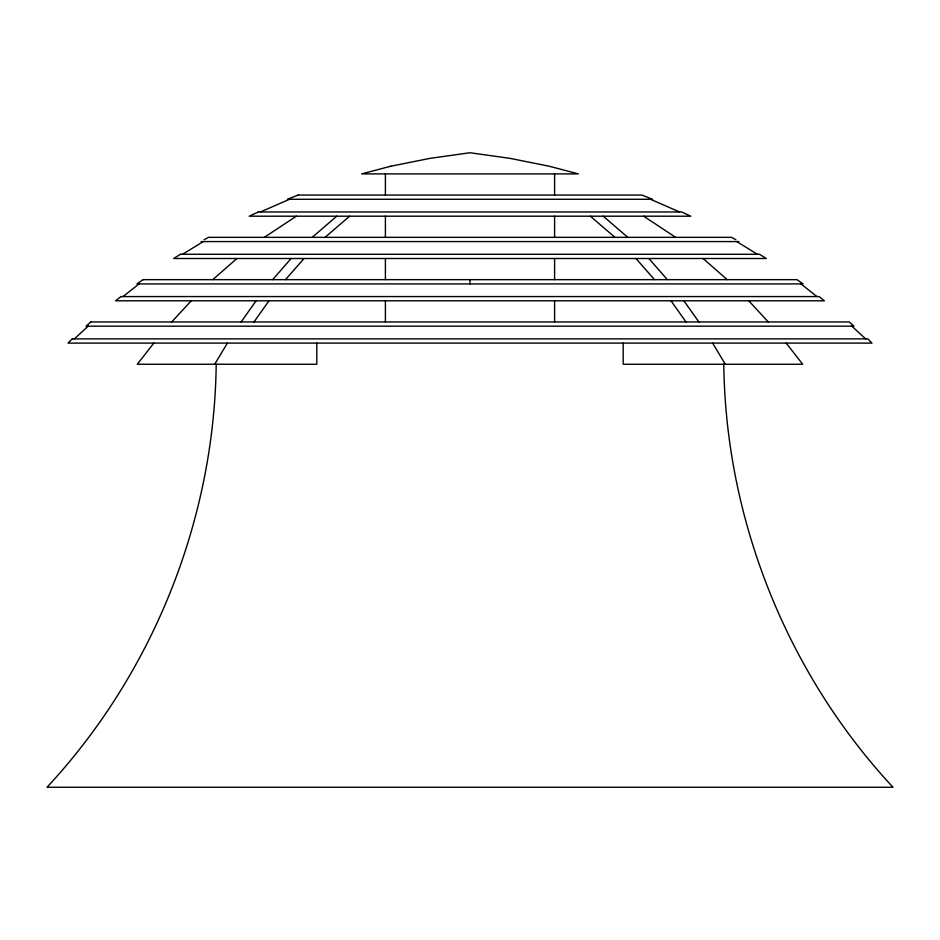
<?xml version="1.0" encoding="UTF-8"?>
<svg xmlns="http://www.w3.org/2000/svg" width="940" height="940" viewBox="0 0 940 940"><rect width="100%" height="100%" fill="white"/><g stroke="black" fill="none" stroke-linecap="round" stroke-linejoin="round"><path stroke-width="1.41" d="M216.2 364.25C214.379 519.761 152.926 673.381 47 787.25L893 787.25C787.074 673.381 725.621 519.761 723.8 364.25M214.696 364.25L227.386 343.1M241.122 321.95L256.103 300.8M254 321.95L268.981 300.8M153.831 343.1L137.287 364.25L316.815 364.25L316.815 343.1M272.647 279.65L291.13 258.5M285.513 279.65L304.008 258.5M171.726 321.95L191.255 300.8M74.354 338.87L88.16 326.18M212.792 279.65L236.904 258.5M312.197 237.35L336.743 216.2M325.064 237.35L349.621 216.2M123.07 296.57L139.038 283.904M264.34 237.35L296.335 216.2M182.63 254.27L203.228 241.58M204.133 239.712L208.539 237.35L731.461 237.35L735.867 239.712M260.451 211.97L289.532 199.28M201.113 241.58L738.887 241.58M650.468 199.28L679.55 211.97M736.772 241.58L757.37 254.27M643.665 216.2L675.66 237.35M800.962 283.904L816.931 296.57M603.257 216.2L627.803 237.35M590.379 216.2L614.936 237.35M703.096 258.5L727.207 279.65M851.84 326.18L865.646 338.87M748.745 300.8L768.274 321.95M648.87 258.5L667.353 279.65M635.992 258.5L654.487 279.65M786.169 343.1L802.713 364.25L623.185 364.25L623.185 343.1M683.897 300.8L698.878 321.95M671.019 300.8L686 321.95M712.614 343.1L725.304 364.25M554.6 173.9L554.6 195.05M554.6 216.2L554.6 237.35M554.6 258.5L554.6 279.65M554.6 300.8L554.6 321.95M470 279.65L470 283.915M385.4 173.9L385.4 195.05M385.4 216.2L385.4 237.35M385.4 258.5L385.4 279.65M385.4 300.8L385.4 321.95M72.239 338.87L68.032 343.1L871.968 343.1L867.761 338.87L72.239 338.87M90.781 321.95L86.045 326.18L853.955 326.18L849.22 321.95L90.781 321.95M120.954 296.57L115.608 300.8L824.392 300.8L819.045 296.57L120.954 296.57M143.009 279.65L136.923 283.915L803.077 283.915L796.991 279.65L143.009 279.65M180.515 254.27L173.642 258.5L766.359 258.5L759.485 254.27L180.515 254.27M258.336 211.97L249.218 216.2L690.783 216.2L681.664 211.97L258.336 211.97M298.156 195.05L287.417 199.28L652.583 199.28L641.844 195.05L298.156 195.05M390.699 166.251L361.606 173.9L578.394 173.9L549.301 166.251L509.856 158.331L470 152.75L430.144 158.331L390.699 166.251"/></g></svg>
